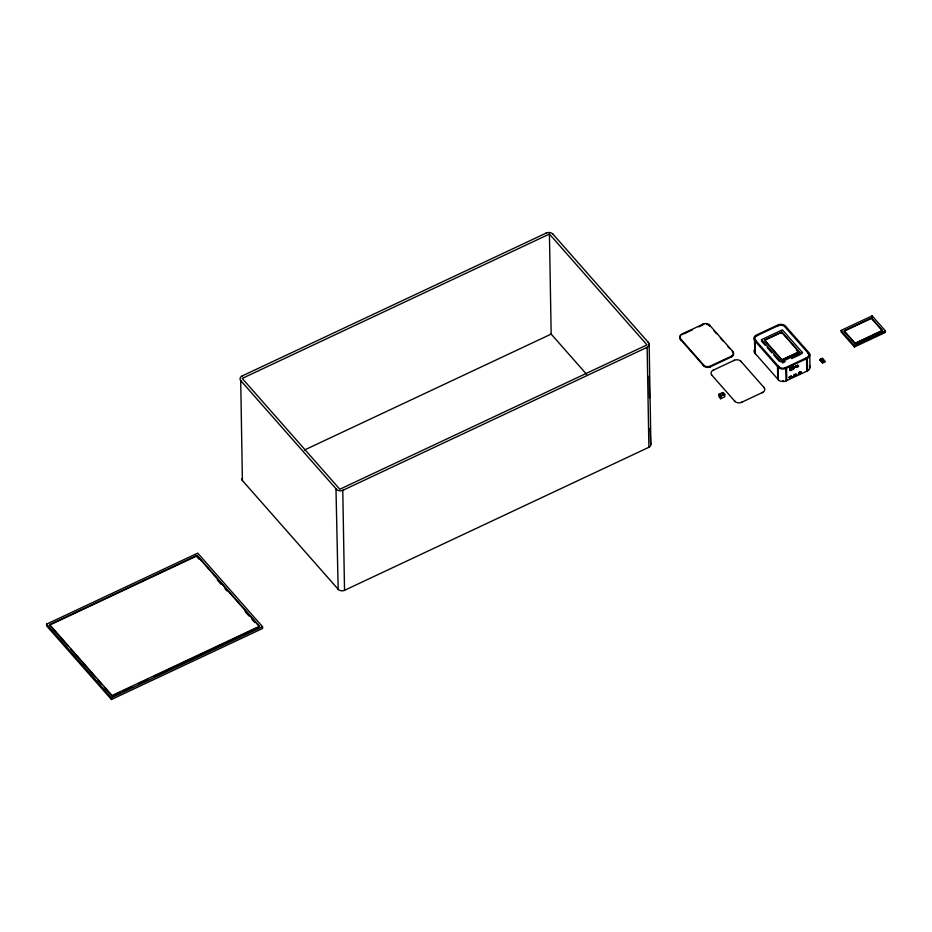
<?xml version="1.0" encoding="UTF-8"?>
<svg xmlns="http://www.w3.org/2000/svg" width="932" height="932" viewBox="0 0 932 932"><rect width="100%" height="100%" fill="white"/><g stroke="black" fill="none" stroke-linecap="round" stroke-linejoin="round"><path stroke-width="1.4" d="M719.457 395.296L719.527 394.015L722.976 392.885L724.246 394.329L720.797 395.448L719.527 394.015M720.727 396.741L720.797 395.448M790.686 377.507L789.497 378.171L794.926 375.852M789.625 378.112L790.208 378.066M796.044 365.938L795.602 366.369M792.118 376.982L790.872 377.25M792.258 376.877L790.522 378.054M796.079 367.185L796.662 367.138M798.666 366.066L797.78 365.915M796.149 374.105L793.563 375.421L794.903 374.967M796.72 374.815L794.134 375.678L796.452 374.594M799.423 373.278L799.155 373.802M799.703 372.544L800.891 371.88L798.841 372.614M822.607 359.041L820.544 360.428M820.172 359.88L820.894 359.694M797.85 365.833L796.196 367.231M797.978 365.391L796.056 366.579L797.279 365.728M797.617 366.066L798.188 365.565L797.279 365.798M789.159 377.285L789.777 377.833L791.14 376.936M796.825 374.827L795.846 375.549M799.027 372.835L798.468 373.371L799.365 373.103M798.957 373.627L799.435 373.732M795.846 366.707L796.604 366.509M796.044 366.94L796.79 366.346M798.223 365.822L795.707 366.777L796.93 365.88M791.769 376.749L790.522 377.425M798.619 373.301L799.167 372.951M800.798 372.276L799.703 373.033M819.997 360.23L820.556 359.496M821.826 359.065C822.641 361.686 817.259 360.404 822.676 358.692M798.526 366.229L797.699 366.789M789.544 377.344L790.15 377.437M791.431 376.808L791.419 376.225M800.646 372.101C795.858 374.804 802.941 372.043 799.901 372.765M820.148 359.309L822.711 358.436L821.057 359.496M795.8 366.206L796.744 365.565M789.346 377.122L790.289 376.481M790.487 376.808L789.054 377.472L789.928 376.668M789.765 377.623L791.396 376.761M791.816 377.25L791.233 377.623M795.474 374.979L794.355 375.992M798.561 372.8L799.854 371.996M798.794 373.068L800.04 372.322M800.786 373.196L801.427 372.474L800.437 372.765M790.755 368.932L793.819 366.882L793.225 366.206L789.695 367.872L790.755 368.932L790.79 370.563L793.843 368.501L793.819 366.882M820.498 359.694L821.523 358.995M820.405 359.868L820.789 359.764M822.187 359.472L821.5 359.764M731.527 356.14L731.993 355.861A5.01 3.635 -1 0 0 733.193 351.923L709.182 324.651A5.01 3.635 -1 0 0 703.777 323.812L681.339 334.355A5.01 3.635 -1 0 0 680.127 338.304L704.138 365.577A5.01 3.635 -1 0 0 709.555 366.404L731.527 356.14L731.538 356.898L709.567 367.15A5.01 3.635 -1 0 1 704.149 366.323L680.139 339.05A5.01 3.635 -1 0 1 680.849 335.508M731.538 356.898L732.004 356.607A5.01 3.635 -1 0 0 733.204 352.669L732.948 352.273M241.831 478.664A5.01 3.635 -1 0 0 242.145 480.225L338.561 589.723A5.01 3.635 -1 0 0 343.978 590.562L649.359 447.069A5.01 3.635 -1 0 0 650.571 443.119L650.058 428.231M807.322 358.366L807.893 358.016A6.105 4.427 -1 0 0 809.372 353.205L785.128 325.676A6.105 4.427 -1 0 0 778.523 324.662L755.724 335.369A6.105 4.427 -1 0 0 754.256 340.18L778.5 367.709A6.105 4.427 -1 0 0 785.093 368.723L807.322 358.366L807.531 370.866L785.315 381.223A6.105 4.427 -1 0 1 778.721 380.209L754.477 352.68A6.105 4.427 -1 0 1 754.466 349.5M807.531 370.866L808.114 370.517A6.105 4.427 -1 0 0 809.582 365.705M798.002 366.521L796.977 367.126M790.208 377.611L789.602 377.507L790.301 377.134M795.567 374.606L794.751 374.874M796.161 375.27L795.497 375.736M821.977 359.239L821.15 359.67M821.896 359.659L820.812 360.032M794.542 374.501L795.252 374.163M800.448 373.301L799.411 373.849M545.721 233.303L546.991 232.767A5.01 3.635 -1 0 1 552.408 233.606L553.247 234.468M343.512 489.999L342.23 490.535A5.01 3.635 -1 0 1 336.825 489.708L240.398 380.209A5.01 3.635 -1 0 1 241.609 376.26L242.798 375.631M777.649 325.932L778.919 325.396A5.01 3.635 -1 0 1 784.336 326.235L808.091 353.1M733.74 360.567L735.01 360.032A5.01 3.635 -1 0 1 740.427 360.859L741.266 361.721M785.979 367.453L784.697 367.989A5.01 3.635 -1 0 1 779.292 367.15L778.441 366.288M742.07 402.088L740.789 402.612A5.01 3.635 -1 0 1 735.383 401.785L734.533 400.923M242.075 375.98L546.443 232.965M549.426 234.06L242.215 378.415L339.796 489.242L647.006 344.887L549.426 234.06L551.173 334.087L586.577 374.291M304.356 450.063L551.173 334.087M46.6 624.149L197.747 553.13L262.544 626.712L262.579 628.459L111.421 699.478L46.635 625.896L46.6 624.149L111.397 697.73L111.421 699.478M197.083 555.321L49.617 624.615L112.061 695.54L259.527 626.246L197.083 555.321L197.106 557.068L199.029 559.258M683.785 333.901L692.523 329.788M698.767 326.864L702.507 325.105L702.495 324.348M756.947 335.66L778.371 325.594M765.3 345.399L761.549 341.147L761.526 339.644L782.391 329.846L802.079 352.203L802.103 353.706M781.715 332.037L764.543 340.11L781.89 359.81L799.062 351.737L781.715 332.037L781.738 333.54M713.038 370.284L734.463 360.218M841.118 330.429L872.119 315.866L885.377 330.918L885.4 332.409L854.399 346.984L841.153 331.932L841.118 330.429L854.376 345.481L854.399 346.984M802.079 352.203L781.214 362L761.526 339.644M782.554 362.898L785.152 361.663M791.676 358.61L800.798 354.311M718.945 394.469L723.092 392.523L724.747 394.399L724.793 396.776L720.646 398.733L718.991 396.846L718.945 394.469L720.599 396.356L720.646 398.733M720.599 396.356L724.747 394.399M785.245 367.791L806.669 357.725M882.359 330.697L855.052 343.535L844.147 331.14L871.455 318.313L882.359 330.697L882.383 331.955M854.376 345.481L885.377 330.918M119.972 692.325L112.073 696.041L104.384 687.303M122.605 691.09L131.82 686.756M138.414 683.669L147.629 679.335M154.211 676.236L258.222 627.364M111.397 697.73L262.544 626.712M741.336 402.426L762.76 392.36M646.424 347.671L647.612 347.042A5.01 3.635 -1 0 0 648.823 343.104L648.101 342.184M757.681 335.31L756.481 335.939A5.01 3.635 -1 0 0 755.269 339.889L755.992 340.809M713.772 369.946L712.572 370.575A5.01 3.635 -1 0 0 711.361 374.513L712.083 375.433M805.947 358.074L807.135 357.445A5.01 3.635 -1 0 0 808.347 353.496L807.625 352.576M762.038 392.698L763.226 392.069A5.01 3.635 -1 0 0 764.438 388.131L763.716 387.211M796.744 365.659L797.431 365.286M797.326 366.323L798.305 365.88M797.338 366.882L796.138 367.348M790.289 376.586L790.977 376.213M796.347 374.326L794.006 375.468L794.553 375.223M794.518 376.085L795.485 375.631M821.034 358.75L822.595 358.366M797.081 365.507L797.722 365.216M790.639 376.435L791.268 376.132M790.825 376.726L791.559 376.877M795.147 375.782L794.297 376.109M703.788 324.569L703.229 324.01M821.861 359.135L822.164 359.065M821.197 359.985L820.51 360.102M800.169 371.985L800.763 371.938M820.533 360.183L820.137 360.451M710.033 325.513L710.044 326.258L709.194 325.396A5.01 3.635 -1 0 0 708.646 325.047M789.73 369.491L790.79 370.563M241.12 381.13L240.712 380.687L242.402 480.621M796.347 350.129L798.176 352.203M767.176 347.531L771.871 352.855M773.746 354.987L779.373 361.371M755.537 340.273L778.907 366.824M713.784 330.51L716.591 333.691M720.331 337.943L723.139 341.124M727.81 346.436L729.686 348.556M740.812 361.197L764.182 387.735M711.617 374.909L734.999 401.447M552.793 233.932L648.567 342.708M259.539 626.747L197.083 555.822L49.617 625.116L67.873 645.841M217.284 579.984L221.129 584.352M224.973 588.721L226.895 590.9M245.151 611.625L248.995 615.994M251.873 619.267L254.762 622.541M70.762 649.115L95.74 677.482M97.662 679.673L101.506 684.03M335.974 488.846L338.176 589.385M872.119 315.866L872.154 317.369M809.757 354.463L809.978 366.975M806.529 358.738L806.751 371.239M786.561 368.117L786.783 380.617M785.769 368.49L785.991 380.99M778.022 367.29L778.232 379.802M777.521 366.73L777.742 379.231M755.071 341.24L755.293 353.741M754.571 340.669L754.792 353.17M732.47 351.003L732.494 351.748M730.793 356.49L730.804 357.236M722.976 392.885L722.999 393.642M710.825 365.868L710.836 366.625M709.567 324.977L709.578 325.734M710.102 366.218L710.114 366.963M703.753 365.239L703.765 365.985M703.287 364.715L703.299 365.461M682.527 333.738L682.539 334.483M680.849 339.225L680.861 339.97M680.383 338.7L680.395 339.446M649.15 344.129L650.886 444.156M649.15 376.05L649.522 397.789M648.893 447.348L647.146 347.321L342.778 490.349L344.525 590.364M807.846 369.55A5.01 3.635 -1 0 1 807.357 369.946M783.486 380.734A5.01 3.635 -1 0 1 782.752 380.745M706.677 324.383A5.01 3.635 -1 0 1 708.04 324.755M822.222 362.513L824.948 361.465L822.222 362.513M781.715 332.281L764.543 340.355L781.901 360.055L799.073 351.993L781.715 332.281M871.455 318.057L844.136 330.895L855.052 343.279L882.359 330.452L871.455 318.057M794.122 366.486L789.975 368.431L790.01 370.552L794.157 368.606L794.122 366.486M823.83 360.02L820.754 361.465L824.214 360.463L823.83 360.02M824.657 361.138L821.884 362.432L822.478 363.096L825.239 361.802L824.657 361.138"/></g></svg>
